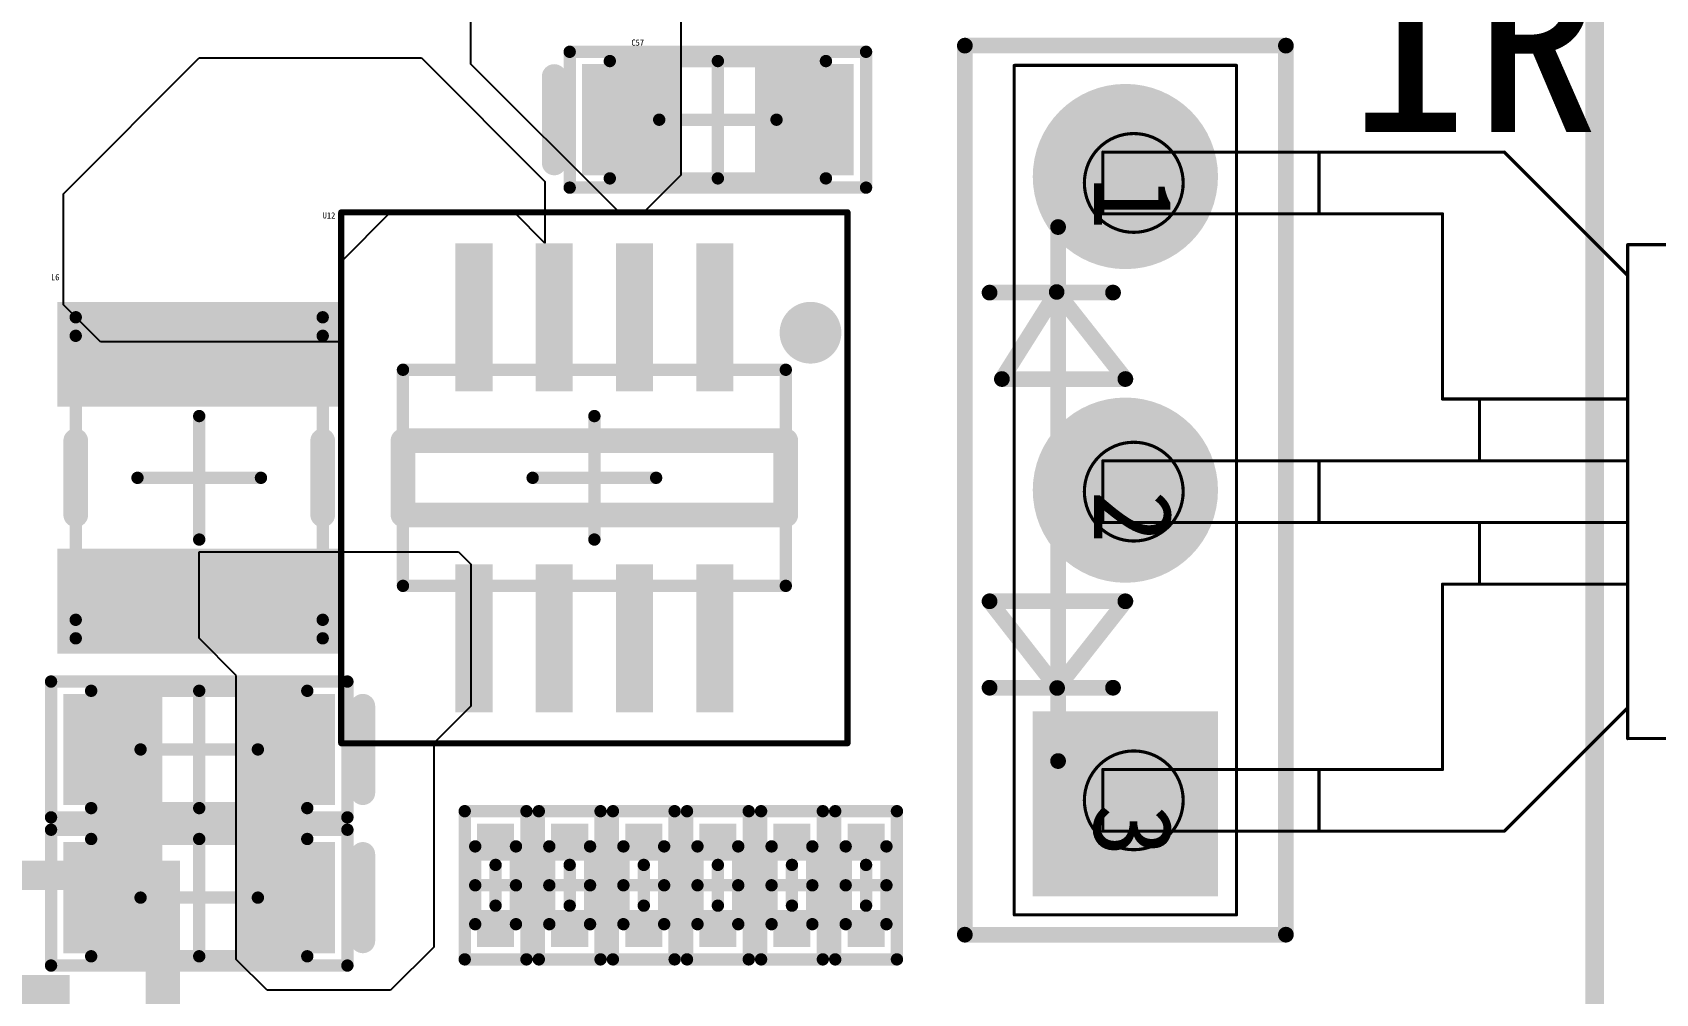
# Model space of a CAD drawing. Header units: millimetres. Extents: x 4 to 123, y 21 to 97.
# Drawn here: x 97.75 to 110.89, y 33.02 to 40.81 of the extents above; entities that cross this region are included whole.
import ezdxf

# ---------------------------------------------------------------- set-up
doc = ezdxf.new("R2010")
doc.units = ezdxf.units.MM
for name, color, linetype in [('KeepOutLayer', 6, 'Continuous'), ('Mechanical10', 56, 'Continuous'), ('Mechanical13', 56, 'Continuous'), ('Mechanical15', 56, 'Continuous'), ('MultiLayer', 9, 'Continuous'), ('TopLayer', 1, 'Continuous'), ('TopOverlay', 2, 'Continuous'), ('TopPaste', 8, 'Continuous')]:
    doc.layers.add(name, color=color, linetype=linetype)

msp = doc.modelspace()

# ---------------------------------------------------------------- linework, layer by layer
at = {"layer": 'KeepOutLayer', "const_width": 0.15}
msp.add_lwpolyline([(110.4, 28.4), (110.4, 78.6)], dxfattribs=at)
at = {"layer": 'Mechanical13'}
for points, const_width in [([(102.425, 40.575), (104.175, 40.575)], 0.1), ([(102.425, 39.625), (102.425, 40.575)], 0.1), ([(104.175, 39.625), (104.175, 40.575)], 0.1), ([(105.7, 40.54), (107.5, 40.54)], 0.0254), ([(105.7, 33.66), (105.7, 40.54)], 0.0254), ([(107.5, 33.66), (107.5, 40.54)], 0.0254), ([(102.425, 39.625), (104.175, 39.625)], 0.1), ([(98.1, 38.35), (100.1, 38.35)], 0.1), ([(98.1, 36.05), (98.1, 38.35)], 0.1), ([(100.1, 36.05), (100.1, 38.35)], 0.1), ([(100.75, 36.325), (100.75, 38.075)], 0.1), ([(100.75, 38.075), (103.85, 38.075)], 0.1), ([(103.85, 36.325), (103.85, 38.075)], 0.1), ([(100.75, 36.325), (103.85, 36.325)], 0.1), ([(98.1, 36.05), (100.1, 36.05)], 0.1), ([(98.225, 35.475), (99.975, 35.475)], 0.1), ([(98.225, 34.525), (98.225, 35.475)], 0.1), ([(99.975, 34.525), (99.975, 35.475)], 0.1), ([(98.225, 34.525), (99.975, 34.525)], 0.1), ([(98.225, 34.275), (99.975, 34.275)], 0.1), ([(98.225, 33.325), (98.225, 34.275)], 0.1), ([(99.975, 33.325), (99.975, 34.275)], 0.1), ([(101.335, 34.215), (101.665, 34.215)], 0.1), ([(101.335, 33.585), (101.335, 34.215)], 0.1), ([(101.665, 33.585), (101.665, 34.215)], 0.1), ([(101.935, 34.215), (102.265, 34.215)], 0.1), ([(101.935, 33.585), (101.935, 34.215)], 0.1), ([(102.265, 33.585), (102.265, 34.215)], 0.1), ([(102.535, 34.215), (102.865, 34.215)], 0.1), ([(102.535, 33.585), (102.535, 34.215)], 0.1), ([(102.865, 33.585), (102.865, 34.215)], 0.1), ([(103.135, 33.585), (103.135, 34.215)], 0.1), ([(103.135, 34.215), (103.465, 34.215)], 0.1), ([(103.465, 33.585), (103.465, 34.215)], 0.1), ([(103.735, 34.215), (104.065, 34.215)], 0.1), ([(103.735, 33.585), (103.735, 34.215)], 0.1), ([(104.065, 33.585), (104.065, 34.215)], 0.1), ([(104.335, 34.215), (104.665, 34.215)], 0.1), ([(104.335, 33.585), (104.335, 34.215)], 0.1), ([(104.665, 33.585), (104.665, 34.215)], 0.1), ([(105.7, 33.66), (107.5, 33.66)], 0.0254), ([(101.335, 33.585), (101.665, 33.585)], 0.1), ([(101.935, 33.585), (102.265, 33.585)], 0.1), ([(102.535, 33.585), (102.865, 33.585)], 0.1), ([(103.135, 33.585), (103.465, 33.585)], 0.1), ([(103.735, 33.585), (104.065, 33.585)], 0.1), ([(104.335, 33.585), (104.665, 33.585)], 0.1), ([(98.225, 33.325), (99.975, 33.325)], 0.1)]:
    msp.add_lwpolyline(points, dxfattribs=dict(at, const_width=const_width))
for points, const_width in [([(102.4, 40.575, 1), (102.45, 40.575, 1)], 0.05), ([(102.4, 40.575, 1), (102.45, 40.575, 1)], 0.05), ([(104.15, 40.575, 1), (104.2, 40.575, 1)], 0.05), ([(104.15, 40.575, 1), (104.2, 40.575, 1)], 0.05), ([(105.694, 40.54, 1), (105.706, 40.54, 1)], 0.0127), ([(105.694, 40.54, 1), (105.706, 40.54, 1)], 0.0127), ([(107.494, 40.54, 1), (107.506, 40.54, 1)], 0.0127), ([(107.494, 40.54, 1), (107.506, 40.54, 1)], 0.0127), ([(102.4, 39.625, 1), (102.45, 39.625, 1)], 0.05), ([(102.4, 39.625, 1), (102.45, 39.625, 1)], 0.05), ([(104.15, 39.625, 1), (104.2, 39.625, 1)], 0.05), ([(104.15, 39.625, 1), (104.2, 39.625, 1)], 0.05), ([(98.075, 38.35, 1), (98.125, 38.35, 1)], 0.05), ([(98.075, 38.35, 1), (98.125, 38.35, 1)], 0.05), ([(100.075, 38.35, 1), (100.125, 38.35, 1)], 0.05), ([(100.075, 38.35, 1), (100.125, 38.35, 1)], 0.05), ([(100.725, 38.075, 1), (100.775, 38.075, 1)], 0.05), ([(100.725, 38.075, 1), (100.775, 38.075, 1)], 0.05), ([(103.825, 38.075, 1), (103.875, 38.075, 1)], 0.05), ([(103.825, 38.075, 1), (103.875, 38.075, 1)], 0.05), ([(100.725, 36.325, 1), (100.775, 36.325, 1)], 0.05), ([(100.725, 36.325, 1), (100.775, 36.325, 1)], 0.05), ([(103.825, 36.325, 1), (103.875, 36.325, 1)], 0.05), ([(103.825, 36.325, 1), (103.875, 36.325, 1)], 0.05), ([(98.075, 36.05, 1), (98.125, 36.05, 1)], 0.05), ([(98.075, 36.05, 1), (98.125, 36.05, 1)], 0.05), ([(100.075, 36.05, 1), (100.125, 36.05, 1)], 0.05), ([(100.075, 36.05, 1), (100.125, 36.05, 1)], 0.05), ([(98.2, 35.475, 1), (98.25, 35.475, 1)], 0.05), ([(98.2, 35.475, 1), (98.25, 35.475, 1)], 0.05), ([(99.95, 35.475, 1), (100, 35.475, 1)], 0.05), ([(99.95, 35.475, 1), (100, 35.475, 1)], 0.05), ([(98.2, 34.525, 1), (98.25, 34.525, 1)], 0.05), ([(98.2, 34.525, 1), (98.25, 34.525, 1)], 0.05), ([(99.95, 34.525, 1), (100, 34.525, 1)], 0.05), ([(99.95, 34.525, 1), (100, 34.525, 1)], 0.05), ([(98.2, 34.275, 1), (98.25, 34.275, 1)], 0.05), ([(98.2, 34.275, 1), (98.25, 34.275, 1)], 0.05), ([(99.95, 34.275, 1), (100, 34.275, 1)], 0.05), ([(99.95, 34.275, 1), (100, 34.275, 1)], 0.05), ([(101.31, 34.215, 1), (101.36, 34.215, 1)], 0.05), ([(101.31, 34.215, 1), (101.36, 34.215, 1)], 0.05), ([(101.64, 34.215, 1), (101.69, 34.215, 1)], 0.05), ([(101.64, 34.215, 1), (101.69, 34.215, 1)], 0.05), ([(101.91, 34.215, 1), (101.96, 34.215, 1)], 0.05), ([(101.91, 34.215, 1), (101.96, 34.215, 1)], 0.05), ([(102.24, 34.215, 1), (102.29, 34.215, 1)], 0.05), ([(102.24, 34.215, 1), (102.29, 34.215, 1)], 0.05), ([(102.51, 34.215, 1), (102.56, 34.215, 1)], 0.05), ([(102.51, 34.215, 1), (102.56, 34.215, 1)], 0.05), ([(102.84, 34.215, 1), (102.89, 34.215, 1)], 0.05), ([(102.84, 34.215, 1), (102.89, 34.215, 1)], 0.05), ([(103.11, 34.215, 1), (103.16, 34.215, 1)], 0.05), ([(103.11, 34.215, 1), (103.16, 34.215, 1)], 0.05), ([(103.44, 34.215, 1), (103.49, 34.215, 1)], 0.05), ([(103.44, 34.215, 1), (103.49, 34.215, 1)], 0.05), ([(103.71, 34.215, 1), (103.76, 34.215, 1)], 0.05), ([(103.71, 34.215, 1), (103.76, 34.215, 1)], 0.05), ([(104.04, 34.215, 1), (104.09, 34.215, 1)], 0.05), ([(104.04, 34.215, 1), (104.09, 34.215, 1)], 0.05), ([(104.31, 34.215, 1), (104.36, 34.215, 1)], 0.05), ([(104.31, 34.215, 1), (104.36, 34.215, 1)], 0.05), ([(104.64, 34.215, 1), (104.69, 34.215, 1)], 0.05), ([(104.64, 34.215, 1), (104.69, 34.215, 1)], 0.05), ([(105.694, 33.66, 1), (105.706, 33.66, 1)], 0.0127), ([(105.694, 33.66, 1), (105.706, 33.66, 1)], 0.0127), ([(107.494, 33.66, 1), (107.506, 33.66, 1)], 0.0127), ([(107.494, 33.66, 1), (107.506, 33.66, 1)], 0.0127), ([(101.31, 33.585, 1), (101.36, 33.585, 1)], 0.05), ([(101.31, 33.585, 1), (101.36, 33.585, 1)], 0.05), ([(101.64, 33.585, 1), (101.69, 33.585, 1)], 0.05), ([(101.64, 33.585, 1), (101.69, 33.585, 1)], 0.05), ([(101.91, 33.585, 1), (101.96, 33.585, 1)], 0.05), ([(101.91, 33.585, 1), (101.96, 33.585, 1)], 0.05), ([(102.24, 33.585, 1), (102.29, 33.585, 1)], 0.05), ([(102.24, 33.585, 1), (102.29, 33.585, 1)], 0.05), ([(102.51, 33.585, 1), (102.56, 33.585, 1)], 0.05), ([(102.51, 33.585, 1), (102.56, 33.585, 1)], 0.05), ([(102.84, 33.585, 1), (102.89, 33.585, 1)], 0.05), ([(102.84, 33.585, 1), (102.89, 33.585, 1)], 0.05), ([(103.11, 33.585, 1), (103.16, 33.585, 1)], 0.05), ([(103.11, 33.585, 1), (103.16, 33.585, 1)], 0.05), ([(103.44, 33.585, 1), (103.49, 33.585, 1)], 0.05), ([(103.44, 33.585, 1), (103.49, 33.585, 1)], 0.05), ([(103.71, 33.585, 1), (103.76, 33.585, 1)], 0.05), ([(103.71, 33.585, 1), (103.76, 33.585, 1)], 0.05), ([(104.04, 33.585, 1), (104.09, 33.585, 1)], 0.05), ([(104.04, 33.585, 1), (104.09, 33.585, 1)], 0.05), ([(104.31, 33.585, 1), (104.36, 33.585, 1)], 0.05), ([(104.31, 33.585, 1), (104.36, 33.585, 1)], 0.05), ([(104.64, 33.585, 1), (104.69, 33.585, 1)], 0.05), ([(104.64, 33.585, 1), (104.69, 33.585, 1)], 0.05), ([(98.2, 33.325, 1), (98.25, 33.325, 1)], 0.05), ([(98.2, 33.325, 1), (98.25, 33.325, 1)], 0.05), ([(99.95, 33.325, 1), (100, 33.325, 1)], 0.05), ([(99.95, 33.325, 1), (100, 33.325, 1)], 0.05)]:
    msp.add_lwpolyline(points, format="xyb", close=True, dxfattribs=dict(at, const_width=const_width))
at = {"layer": 'Mechanical15'}
for points, const_width in [([(102.1, 40.65), (104.5, 40.65)], 0.1), ([(102.1, 39.55), (102.1, 40.65)], 0.1), ([(103.3, 39.625), (103.3, 40.575)], 0.1), ([(104.5, 39.55), (104.5, 40.65)], 0.1), ([(102.825, 40.1), (103.775, 40.1)], 0.1), ([(102.1, 39.55), (104.5, 39.55)], 0.1), ([(100.25, 35.05), (100.25, 39.35)], 0.05), ([(100.25, 39.35), (104.35, 39.35)], 0.05), ([(104.35, 35.05), (104.35, 39.35)], 0.05), ([(98.1, 38.5), (100.1, 38.5)], 0.1), ([(98.1, 35.9), (98.1, 38.5)], 0.1), ([(100.1, 35.9), (100.1, 38.5)], 0.1), ([(99.1, 36.7), (99.1, 37.7)], 0.1), ([(102.3, 36.7), (102.3, 37.7)], 0.1), ([(98.6, 37.2), (99.6, 37.2)], 0.1), ([(101.8, 37.2), (102.8, 37.2)], 0.1), ([(98.1, 35.9), (100.1, 35.9)], 0.1), ([(97.9, 35.55), (100.3, 35.55)], 0.1), ([(97.9, 34.45), (97.9, 35.55)], 0.1), ([(99.1, 34.525), (99.1, 35.475)], 0.1), ([(100.3, 34.45), (100.3, 35.55)], 0.1), ([(98.625, 35), (99.575, 35)], 0.1), ([(100.25, 35.05), (104.35, 35.05)], 0.05), ([(97.9, 34.45), (100.3, 34.45)], 0.1), ([(101.25, 34.5), (101.75, 34.5)], 0.1), ([(101.25, 33.3), (101.25, 34.5)], 0.1), ([(101.75, 33.3), (101.75, 34.5)], 0.1), ([(101.85, 34.5), (102.35, 34.5)], 0.1), ([(101.85, 33.3), (101.85, 34.5)], 0.1), ([(102.35, 33.3), (102.35, 34.5)], 0.1), ([(102.45, 34.5), (102.95, 34.5)], 0.1), ([(102.45, 33.3), (102.45, 34.5)], 0.1), ([(102.95, 33.3), (102.95, 34.5)], 0.1), ([(103.05, 33.3), (103.05, 34.5)], 0.1), ([(103.05, 34.5), (103.55, 34.5)], 0.1), ([(103.55, 33.3), (103.55, 34.5)], 0.1), ([(103.65, 34.5), (104.15, 34.5)], 0.1), ([(103.65, 33.3), (103.65, 34.5)], 0.1), ([(104.15, 33.3), (104.15, 34.5)], 0.1), ([(104.25, 34.5), (104.75, 34.5)], 0.1), ([(104.25, 33.3), (104.25, 34.5)], 0.1), ([(104.75, 33.3), (104.75, 34.5)], 0.1), ([(97.9, 34.35), (100.3, 34.35)], 0.1), ([(97.9, 33.25), (97.9, 34.35)], 0.1), ([(99.1, 33.325), (99.1, 34.275)], 0.1), ([(100.3, 33.25), (100.3, 34.35)], 0.1), ([(101.5, 33.735), (101.5, 34.065)], 0.1), ([(102.1, 33.735), (102.1, 34.065)], 0.1), ([(102.7, 33.735), (102.7, 34.065)], 0.1), ([(103.3, 33.735), (103.3, 34.065)], 0.1), ([(103.9, 33.735), (103.9, 34.065)], 0.1), ([(104.5, 33.735), (104.5, 34.065)], 0.1), ([(101.335, 33.9), (101.665, 33.9)], 0.1), ([(101.935, 33.9), (102.265, 33.9)], 0.1), ([(102.535, 33.9), (102.865, 33.9)], 0.1), ([(103.135, 33.9), (103.465, 33.9)], 0.1), ([(103.735, 33.9), (104.065, 33.9)], 0.1), ([(104.335, 33.9), (104.665, 33.9)], 0.1), ([(98.625, 33.8), (99.575, 33.8)], 0.1), ([(97.9, 33.25), (100.3, 33.25)], 0.1), ([(101.25, 33.3), (101.75, 33.3)], 0.1), ([(101.85, 33.3), (102.35, 33.3)], 0.1), ([(102.45, 33.3), (102.95, 33.3)], 0.1), ([(103.05, 33.3), (103.55, 33.3)], 0.1), ([(103.65, 33.3), (104.15, 33.3)], 0.1), ([(104.25, 33.3), (104.75, 33.3)], 0.1)]:
    msp.add_lwpolyline(points, dxfattribs=dict(at, const_width=const_width))
for points, const_width in [([(102.075, 40.65, 1), (102.125, 40.65, 1)], 0.05), ([(102.075, 40.65, 1), (102.125, 40.65, 1)], 0.05), ([(103.275, 40.575, 1), (103.325, 40.575, 1)], 0.05), ([(104.475, 40.65, 1), (104.525, 40.65, 1)], 0.05), ([(104.475, 40.65, 1), (104.525, 40.65, 1)], 0.05), ([(102.8, 40.1, 1), (102.85, 40.1, 1)], 0.05), ([(103.75, 40.1, 1), (103.8, 40.1, 1)], 0.05), ([(102.075, 39.55, 1), (102.125, 39.55, 1)], 0.05), ([(102.075, 39.55, 1), (102.125, 39.55, 1)], 0.05), ([(103.275, 39.625, 1), (103.325, 39.625, 1)], 0.05), ([(104.475, 39.55, 1), (104.525, 39.55, 1)], 0.05), ([(104.475, 39.55, 1), (104.525, 39.55, 1)], 0.05), ([(100.238, 39.35, 1), (100.262, 39.35, 1)], 0.025), ([(100.238, 39.35, 1), (100.262, 39.35, 1)], 0.025), ([(104.338, 39.35, 1), (104.362, 39.35, 1)], 0.025), ([(104.338, 39.35, 1), (104.362, 39.35, 1)], 0.025), ([(98.075, 38.5, 1), (98.125, 38.5, 1)], 0.05), ([(98.075, 38.5, 1), (98.125, 38.5, 1)], 0.05), ([(100.075, 38.5, 1), (100.125, 38.5, 1)], 0.05), ([(100.075, 38.5, 1), (100.125, 38.5, 1)], 0.05), ([(99.075, 37.7, 1), (99.125, 37.7, 1)], 0.05), ([(102.275, 37.7, 1), (102.325, 37.7, 1)], 0.05), ([(98.575, 37.2, 1), (98.625, 37.2, 1)], 0.05), ([(99.575, 37.2, 1), (99.625, 37.2, 1)], 0.05), ([(101.775, 37.2, 1), (101.825, 37.2, 1)], 0.05), ([(102.775, 37.2, 1), (102.825, 37.2, 1)], 0.05), ([(99.075, 36.7, 1), (99.125, 36.7, 1)], 0.05), ([(102.275, 36.7, 1), (102.325, 36.7, 1)], 0.05), ([(98.075, 35.9, 1), (98.125, 35.9, 1)], 0.05), ([(98.075, 35.9, 1), (98.125, 35.9, 1)], 0.05), ([(100.075, 35.9, 1), (100.125, 35.9, 1)], 0.05), ([(100.075, 35.9, 1), (100.125, 35.9, 1)], 0.05), ([(97.875, 35.55, 1), (97.925, 35.55, 1)], 0.05), ([(97.875, 35.55, 1), (97.925, 35.55, 1)], 0.05), ([(99.075, 35.475, 1), (99.125, 35.475, 1)], 0.05), ([(100.275, 35.55, 1), (100.325, 35.55, 1)], 0.05), ([(100.275, 35.55, 1), (100.325, 35.55, 1)], 0.05), ([(98.6, 35, 1), (98.65, 35, 1)], 0.05), ([(99.55, 35, 1), (99.6, 35, 1)], 0.05), ([(100.238, 35.05, 1), (100.262, 35.05, 1)], 0.025), ([(100.238, 35.05, 1), (100.262, 35.05, 1)], 0.025), ([(104.338, 35.05, 1), (104.362, 35.05, 1)], 0.025), ([(104.338, 35.05, 1), (104.362, 35.05, 1)], 0.025), ([(99.075, 34.525, 1), (99.125, 34.525, 1)], 0.05), ([(97.875, 34.45, 1), (97.925, 34.45, 1)], 0.05), ([(97.875, 34.45, 1), (97.925, 34.45, 1)], 0.05), ([(100.275, 34.45, 1), (100.325, 34.45, 1)], 0.05), ([(100.275, 34.45, 1), (100.325, 34.45, 1)], 0.05), ([(101.225, 34.5, 1), (101.275, 34.5, 1)], 0.05), ([(101.225, 34.5, 1), (101.275, 34.5, 1)], 0.05), ([(101.725, 34.5, 1), (101.775, 34.5, 1)], 0.05), ([(101.725, 34.5, 1), (101.775, 34.5, 1)], 0.05), ([(101.825, 34.5, 1), (101.875, 34.5, 1)], 0.05), ([(101.825, 34.5, 1), (101.875, 34.5, 1)], 0.05), ([(102.325, 34.5, 1), (102.375, 34.5, 1)], 0.05), ([(102.325, 34.5, 1), (102.375, 34.5, 1)], 0.05), ([(102.425, 34.5, 1), (102.475, 34.5, 1)], 0.05), ([(102.425, 34.5, 1), (102.475, 34.5, 1)], 0.05), ([(102.925, 34.5, 1), (102.975, 34.5, 1)], 0.05), ([(102.925, 34.5, 1), (102.975, 34.5, 1)], 0.05), ([(103.025, 34.5, 1), (103.075, 34.5, 1)], 0.05), ([(103.025, 34.5, 1), (103.075, 34.5, 1)], 0.05), ([(103.525, 34.5, 1), (103.575, 34.5, 1)], 0.05), ([(103.525, 34.5, 1), (103.575, 34.5, 1)], 0.05), ([(103.625, 34.5, 1), (103.675, 34.5, 1)], 0.05), ([(103.625, 34.5, 1), (103.675, 34.5, 1)], 0.05), ([(104.125, 34.5, 1), (104.175, 34.5, 1)], 0.05), ([(104.125, 34.5, 1), (104.175, 34.5, 1)], 0.05), ([(104.225, 34.5, 1), (104.275, 34.5, 1)], 0.05), ([(104.225, 34.5, 1), (104.275, 34.5, 1)], 0.05), ([(104.725, 34.5, 1), (104.775, 34.5, 1)], 0.05), ([(104.725, 34.5, 1), (104.775, 34.5, 1)], 0.05), ([(97.875, 34.35, 1), (97.925, 34.35, 1)], 0.05), ([(97.875, 34.35, 1), (97.925, 34.35, 1)], 0.05), ([(99.075, 34.275, 1), (99.125, 34.275, 1)], 0.05), ([(100.275, 34.35, 1), (100.325, 34.35, 1)], 0.05), ([(100.275, 34.35, 1), (100.325, 34.35, 1)], 0.05), ([(101.475, 34.065, 1), (101.525, 34.065, 1)], 0.05), ([(102.075, 34.065, 1), (102.125, 34.065, 1)], 0.05), ([(102.675, 34.065, 1), (102.725, 34.065, 1)], 0.05), ([(103.275, 34.065, 1), (103.325, 34.065, 1)], 0.05), ([(103.875, 34.065, 1), (103.925, 34.065, 1)], 0.05), ([(104.475, 34.065, 1), (104.525, 34.065, 1)], 0.05), ([(101.31, 33.9, 1), (101.36, 33.9, 1)], 0.05), ([(101.64, 33.9, 1), (101.69, 33.9, 1)], 0.05), ([(101.91, 33.9, 1), (101.96, 33.9, 1)], 0.05), ([(102.24, 33.9, 1), (102.29, 33.9, 1)], 0.05), ([(102.51, 33.9, 1), (102.56, 33.9, 1)], 0.05), ([(102.84, 33.9, 1), (102.89, 33.9, 1)], 0.05), ([(103.11, 33.9, 1), (103.16, 33.9, 1)], 0.05), ([(103.44, 33.9, 1), (103.49, 33.9, 1)], 0.05), ([(103.71, 33.9, 1), (103.76, 33.9, 1)], 0.05), ([(104.04, 33.9, 1), (104.09, 33.9, 1)], 0.05), ([(104.31, 33.9, 1), (104.36, 33.9, 1)], 0.05), ([(104.64, 33.9, 1), (104.69, 33.9, 1)], 0.05), ([(98.6, 33.8, 1), (98.65, 33.8, 1)], 0.05), ([(99.55, 33.8, 1), (99.6, 33.8, 1)], 0.05), ([(101.475, 33.735, 1), (101.525, 33.735, 1)], 0.05), ([(102.075, 33.735, 1), (102.125, 33.735, 1)], 0.05), ([(102.675, 33.735, 1), (102.725, 33.735, 1)], 0.05), ([(103.275, 33.735, 1), (103.325, 33.735, 1)], 0.05), ([(103.875, 33.735, 1), (103.925, 33.735, 1)], 0.05), ([(104.475, 33.735, 1), (104.525, 33.735, 1)], 0.05), ([(97.875, 33.25, 1), (97.925, 33.25, 1)], 0.05), ([(97.875, 33.25, 1), (97.925, 33.25, 1)], 0.05), ([(99.075, 33.325, 1), (99.125, 33.325, 1)], 0.05), ([(100.275, 33.25, 1), (100.325, 33.25, 1)], 0.05), ([(100.275, 33.25, 1), (100.325, 33.25, 1)], 0.05), ([(101.225, 33.3, 1), (101.275, 33.3, 1)], 0.05), ([(101.225, 33.3, 1), (101.275, 33.3, 1)], 0.05), ([(101.725, 33.3, 1), (101.775, 33.3, 1)], 0.05), ([(101.725, 33.3, 1), (101.775, 33.3, 1)], 0.05), ([(101.825, 33.3, 1), (101.875, 33.3, 1)], 0.05), ([(101.825, 33.3, 1), (101.875, 33.3, 1)], 0.05), ([(102.325, 33.3, 1), (102.375, 33.3, 1)], 0.05), ([(102.325, 33.3, 1), (102.375, 33.3, 1)], 0.05), ([(102.425, 33.3, 1), (102.475, 33.3, 1)], 0.05), ([(102.425, 33.3, 1), (102.475, 33.3, 1)], 0.05), ([(102.925, 33.3, 1), (102.975, 33.3, 1)], 0.05), ([(102.925, 33.3, 1), (102.975, 33.3, 1)], 0.05), ([(103.025, 33.3, 1), (103.075, 33.3, 1)], 0.05), ([(103.025, 33.3, 1), (103.075, 33.3, 1)], 0.05), ([(103.525, 33.3, 1), (103.575, 33.3, 1)], 0.05), ([(103.525, 33.3, 1), (103.575, 33.3, 1)], 0.05), ([(103.625, 33.3, 1), (103.675, 33.3, 1)], 0.05), ([(103.625, 33.3, 1), (103.675, 33.3, 1)], 0.05), ([(104.125, 33.3, 1), (104.175, 33.3, 1)], 0.05), ([(104.125, 33.3, 1), (104.175, 33.3, 1)], 0.05), ([(104.225, 33.3, 1), (104.275, 33.3, 1)], 0.05), ([(104.225, 33.3, 1), (104.275, 33.3, 1)], 0.05), ([(104.725, 33.3, 1), (104.775, 33.3, 1)], 0.05), ([(104.725, 33.3, 1), (104.775, 33.3, 1)], 0.05)]:
    msp.add_lwpolyline(points, format="xyb", close=True, dxfattribs=dict(at, const_width=const_width))
at = {"layer": 'MultiLayer', "const_width": 0.75}
for points in [[(106.225, 39.64, 1), (106.975, 39.64, 1)], [(106.225, 37.1, 1), (106.975, 37.1, 1)]]:
    msp.add_lwpolyline(points, format="xyb", close=True, dxfattribs=at)
at = {"layer": 'MultiLayer'}
msp.add_solid([(105.85, 33.81), (107.35, 33.81), (105.85, 35.31), (107.35, 35.31)], dxfattribs=at)
at = {"layer": 'TopLayer'}
for p, q in [((103, 41.4), (103, 39.65)), ((101.3, 40.55), (101.3, 41.2)), ((98, 39.5), (99.1, 40.6)), ((99.1, 40.6), (100.9, 40.6)), ((100.9, 40.6), (101.9, 39.6)), ((102.5, 39.35), (101.3, 40.55)), ((101.9, 39.6), (101.9, 39.1)), ((103, 39.65), (102.7, 39.35)), ((98, 38.6), (98, 39.5)), ((100.65, 39.35), (100.25, 38.95)), ((101.65, 39.35), (100.65, 39.35)), ((101.9, 39.1), (101.65, 39.35)), ((102.7, 39.35), (102.5, 39.35)), ((100.25, 38.95), (100.25, 38.3)), ((98.3, 38.3), (98, 38.6)), ((100.25, 38.3), (98.3, 38.3)), ((99.1, 36.6), (101.2, 36.6)), ((99.1, 35.9), (99.1, 36.6)), ((101.2, 36.6), (101.3, 36.5)), ((101.3, 36.5), (101.3, 35.35)), ((99.4, 35.6), (99.1, 35.9)), ((99.1, 35.9), (99.1, 35.9)), ((99.4, 33.3), (99.4, 35.6)), ((101.3, 35.35), (101, 35.05)), ((101, 35.05), (101, 33.4)), ((101, 33.4), (100.65, 33.05)), ((99.65, 33.05), (99.4, 33.3)), ((100.65, 33.05), (99.65, 33.05))]:
    msp.add_line(p, q, dxfattribs=at)
at = {"layer": 'TopLayer', "const_width": 0.75}
for points in [[(106.225, 39.64, 1), (106.975, 39.64, 1)], [(106.225, 37.1, 1), (106.975, 37.1, 1)]]:
    msp.add_lwpolyline(points, format="xyb", close=True, dxfattribs=at)
at = {"layer": 'TopLayer'}
for points in [[(103, 39.65), (103, 40.55), (102.2, 39.65), (102.2, 40.55)], [(104.4, 39.65), (104.4, 40.55), (103.6, 39.65), (103.6, 40.55)], [(101.175, 37.9), (101.475, 37.9), (101.175, 39.1), (101.475, 39.1)], [(101.825, 37.9), (102.125, 37.9), (101.825, 39.1), (102.125, 39.1)], [(102.475, 37.9), (102.775, 37.9), (102.475, 39.1), (102.775, 39.1)], [(103.125, 37.9), (103.425, 37.9), (103.125, 39.1), (103.425, 39.1)], [(97.95, 37.775), (100.25, 37.775), (97.95, 38.625), (100.25, 38.625)], [(97.95, 35.775), (100.25, 35.775), (97.95, 36.625), (100.25, 36.625)], [(101.175, 35.3), (101.475, 35.3), (101.175, 36.5), (101.475, 36.5)], [(101.825, 35.3), (102.125, 35.3), (101.825, 36.5), (102.125, 36.5)], [(102.475, 35.3), (102.775, 35.3), (102.475, 36.5), (102.775, 36.5)], [(103.125, 35.3), (103.425, 35.3), (103.125, 36.5), (103.425, 36.5)], [(98, 35.45), (98, 34.55), (98.8, 35.45), (98.8, 34.55)], [(99.4, 35.45), (99.4, 34.55), (100.2, 35.45), (100.2, 34.55)], [(105.85, 33.81), (107.35, 33.81), (105.85, 35.31), (107.35, 35.31)], [(101.35, 34.1), (101.65, 34.1), (101.35, 34.4), (101.65, 34.4)], [(101.95, 34.1), (102.25, 34.1), (101.95, 34.4), (102.25, 34.4)], [(102.55, 34.1), (102.85, 34.1), (102.55, 34.4), (102.85, 34.4)], [(103.15, 34.1), (103.45, 34.1), (103.15, 34.4), (103.45, 34.4)], [(103.75, 34.1), (104.05, 34.1), (103.75, 34.4), (104.05, 34.4)], [(104.35, 34.1), (104.65, 34.1), (104.35, 34.4), (104.65, 34.4)], [(98, 34.25), (98, 33.35), (98.8, 34.25), (98.8, 33.35)], [(99.4, 34.25), (99.4, 33.35), (100.2, 34.25), (100.2, 33.35)], [(101.35, 33.4), (101.65, 33.4), (101.35, 33.7), (101.65, 33.7)], [(101.95, 33.4), (102.25, 33.4), (101.95, 33.7), (102.25, 33.7)], [(102.55, 33.4), (102.85, 33.4), (102.55, 33.7), (102.85, 33.7)], [(103.15, 33.4), (103.45, 33.4), (103.15, 33.7), (103.45, 33.7)], [(103.75, 33.4), (104.05, 33.4), (103.75, 33.7), (104.05, 33.7)], [(104.35, 33.4), (104.65, 33.4), (104.35, 33.7), (104.65, 33.7)]]:
    msp.add_solid(points, dxfattribs=at)
at = {"layer": 'TopOverlay'}
for points, const_width in [([(105.3, 33.5), (105.3, 40.7)], 0.127), ([(105.3, 40.7), (107.9, 40.7)], 0.127), ([(107.9, 33.5), (107.9, 40.7)], 0.127), ([(101.975, 39.75), (101.975, 40.45)], 0.2), ([(106.418, 39.838), (109.668, 39.838)], 0.0254), ([(106.418, 39.338), (106.418, 39.838)], 0.0254), ([(108.168, 39.338), (108.168, 39.838)], 0.0254), ([(109.668, 39.838), (110.668, 38.838)], 0.0254), ([(106.418, 39.338), (109.168, 39.338)], 0.0254), ([(109.168, 37.838), (109.168, 39.338)], 0.0254), ([(106.055, 34.906), (106.055, 39.231)], 0.127), ([(110.668, 39.088), (111.668, 39.088)], 0.0254), ([(110.668, 35.088), (110.668, 39.088)], 0.0254), ([(105.5, 38.7), (106.5, 38.7)], 0.127), ([(105.6, 38), (106.044, 38.705)], 0.127), ([(106.044, 38.705), (106.6, 38)], 0.127), ([(105.6, 38), (106.6, 38)], 0.127), ([(109.168, 37.838), (110.668, 37.838)], 0.0254), ([(109.468, 37.338), (109.468, 37.838)], 0.0254), ([(98.1, 36.9), (98.1, 37.5)], 0.2), ([(100.1, 36.9), (100.1, 37.5)], 0.2), ([(100.75, 37.5), (103.85, 37.5)], 0.2), ([(100.75, 36.9), (100.75, 37.5)], 0.2), ([(103.85, 36.9), (103.85, 37.5)], 0.2), ([(106.418, 37.338), (110.668, 37.338)], 0.0254), ([(106.418, 36.838), (106.418, 37.338)], 0.0254), ([(108.168, 36.838), (108.168, 37.338)], 0.0254), ([(100.75, 36.9), (103.85, 36.9)], 0.2), ([(106.418, 36.838), (110.668, 36.838)], 0.0254), ([(109.468, 36.338), (109.468, 36.838)], 0.0254), ([(109.168, 36.338), (110.668, 36.338)], 0.0254), ([(109.168, 34.838), (109.168, 36.338)], 0.0254), ([(105.5, 36.2), (106.047, 35.498)], 0.127), ([(105.5, 36.2), (106.6, 36.2)], 0.127), ([(106.047, 35.498), (106.6, 36.2)], 0.127), ([(105.5, 35.5), (106.5, 35.5)], 0.127), ([(100.425, 34.65), (100.425, 35.35)], 0.2), ([(109.668, 34.338), (110.668, 35.338)], 0.0254), ([(110.668, 35.088), (111.668, 35.088)], 0.0254), ([(106.418, 34.838), (109.168, 34.838)], 0.0254), ([(106.418, 34.338), (106.418, 34.838)], 0.0254), ([(108.168, 34.338), (108.168, 34.838)], 0.0254), ([(106.418, 34.338), (109.668, 34.338)], 0.0254), ([(100.425, 33.45), (100.425, 34.15)], 0.2), ([(105.3, 33.5), (107.9, 33.5)], 0.127)]:
    msp.add_lwpolyline(points, dxfattribs=dict(at, const_width=const_width))
for points, const_width in [([(105.268, 40.7, 1), (105.332, 40.7, 1)], 0.0635), ([(105.268, 40.7, 1), (105.332, 40.7, 1)], 0.0635), ([(107.868, 40.7, 1), (107.932, 40.7, 1)], 0.0635), ([(107.868, 40.7, 1), (107.932, 40.7, 1)], 0.0635), ([(101.925, 40.45, 1), (102.025, 40.45, 1)], 0.1), ([(107.068, 39.588, 1), (106.268, 39.588, 1)], 0.0254), ([(107.068, 39.588, 1), (106.268, 39.588, 1)], 0.0254), ([(101.925, 39.75, 1), (102.025, 39.75, 1)], 0.1), ([(106.411, 39.838, 1), (106.424, 39.838, 1)], 0.0127), ([(106.411, 39.838, 1), (106.424, 39.838, 1)], 0.0127), ([(108.161, 39.838, 1), (108.174, 39.838, 1)], 0.0127), ([(109.661, 39.838, 1), (109.674, 39.838, 1)], 0.0127), ([(109.661, 39.838, 1), (109.674, 39.838, 1)], 0.0127), ([(106.261, 39.588, 1), (106.274, 39.588, 1)], 0.0127), ([(106.261, 39.588, 1), (106.274, 39.588, 1)], 0.0127), ([(107.061, 39.588, 1), (107.074, 39.588, 1)], 0.0127), ([(107.061, 39.588, 1), (107.074, 39.588, 1)], 0.0127), ([(106.411, 39.338, 1), (106.424, 39.338, 1)], 0.0127), ([(106.411, 39.338, 1), (106.424, 39.338, 1)], 0.0127), ([(108.161, 39.338, 1), (108.174, 39.338, 1)], 0.0127), ([(109.161, 39.338, 1), (109.174, 39.338, 1)], 0.0127), ([(109.161, 39.338, 1), (109.174, 39.338, 1)], 0.0127), ([(106.023, 39.231, 1), (106.087, 39.231, 1)], 0.0635), ([(110.661, 39.088, 1), (110.674, 39.088, 1)], 0.0127), ([(110.661, 39.088, 1), (110.674, 39.088, 1)], 0.0127), ([(110.661, 38.838, 1), (110.674, 38.838, 1)], 0.0127), ([(105.468, 38.7, 1), (105.532, 38.7, 1)], 0.0635), ([(106.012, 38.705, 1), (106.075, 38.705, 1)], 0.0635), ([(106.012, 38.705, 1), (106.075, 38.705, 1)], 0.0635), ([(106.468, 38.7, 1), (106.532, 38.7, 1)], 0.0635), ([(104.175, 38.375, 1), (103.925, 38.375, 1)], 0.25), ([(103.862, 38.375, 1), (103.987, 38.375, 1)], 0.125), ([(104.113, 38.375, 1), (104.238, 38.375, 1)], 0.125), ([(105.568, 38, 1), (105.632, 38, 1)], 0.0635), ([(105.568, 38, 1), (105.632, 38, 1)], 0.0635), ([(106.568, 38, 1), (106.632, 38, 1)], 0.0635), ([(106.568, 38, 1), (106.632, 38, 1)], 0.0635), ([(109.161, 37.838, 1), (109.174, 37.838, 1)], 0.0127), ([(109.161, 37.838, 1), (109.174, 37.838, 1)], 0.0127), ([(109.461, 37.838, 1), (109.474, 37.838, 1)], 0.0127), ([(110.661, 37.838, 1), (110.674, 37.838, 1)], 0.0127), ([(98.05, 37.5, 1), (98.15, 37.5, 1)], 0.1), ([(100.05, 37.5, 1), (100.15, 37.5, 1)], 0.1), ([(100.7, 37.5, 1), (100.8, 37.5, 1)], 0.1), ([(100.7, 37.5, 1), (100.8, 37.5, 1)], 0.1), ([(103.8, 37.5, 1), (103.9, 37.5, 1)], 0.1), ([(103.8, 37.5, 1), (103.9, 37.5, 1)], 0.1), ([(107.068, 37.088, 1), (106.268, 37.088, 1)], 0.0254), ([(107.068, 37.088, 1), (106.268, 37.088, 1)], 0.0254), ([(106.411, 37.338, 1), (106.424, 37.338, 1)], 0.0127), ([(106.411, 37.338, 1), (106.424, 37.338, 1)], 0.0127), ([(108.161, 37.338, 1), (108.174, 37.338, 1)], 0.0127), ([(109.461, 37.338, 1), (109.474, 37.338, 1)], 0.0127), ([(110.661, 37.338, 1), (110.674, 37.338, 1)], 0.0127), ([(106.261, 37.088, 1), (106.274, 37.088, 1)], 0.0127), ([(106.261, 37.088, 1), (106.274, 37.088, 1)], 0.0127), ([(107.061, 37.088, 1), (107.074, 37.088, 1)], 0.0127), ([(107.061, 37.088, 1), (107.074, 37.088, 1)], 0.0127), ([(98.05, 36.9, 1), (98.15, 36.9, 1)], 0.1), ([(100.05, 36.9, 1), (100.15, 36.9, 1)], 0.1), ([(100.7, 36.9, 1), (100.8, 36.9, 1)], 0.1), ([(100.7, 36.9, 1), (100.8, 36.9, 1)], 0.1), ([(103.8, 36.9, 1), (103.9, 36.9, 1)], 0.1), ([(103.8, 36.9, 1), (103.9, 36.9, 1)], 0.1), ([(106.411, 36.838, 1), (106.424, 36.838, 1)], 0.0127), ([(106.411, 36.838, 1), (106.424, 36.838, 1)], 0.0127), ([(108.161, 36.838, 1), (108.174, 36.838, 1)], 0.0127), ([(109.461, 36.838, 1), (109.474, 36.838, 1)], 0.0127), ([(110.661, 36.838, 1), (110.674, 36.838, 1)], 0.0127), ([(109.161, 36.338, 1), (109.174, 36.338, 1)], 0.0127), ([(109.161, 36.338, 1), (109.174, 36.338, 1)], 0.0127), ([(109.461, 36.338, 1), (109.474, 36.338, 1)], 0.0127), ([(110.661, 36.338, 1), (110.674, 36.338, 1)], 0.0127), ([(105.468, 36.2, 1), (105.532, 36.2, 1)], 0.0635), ([(105.468, 36.2, 1), (105.532, 36.2, 1)], 0.0635), ([(106.568, 36.2, 1), (106.632, 36.2, 1)], 0.0635), ([(106.568, 36.2, 1), (106.632, 36.2, 1)], 0.0635), ([(105.468, 35.5, 1), (105.532, 35.5, 1)], 0.0635), ([(106.016, 35.498, 1), (106.079, 35.498, 1)], 0.0635), ([(106.016, 35.498, 1), (106.079, 35.498, 1)], 0.0635), ([(106.468, 35.5, 1), (106.532, 35.5, 1)], 0.0635), ([(100.375, 35.35, 1), (100.475, 35.35, 1)], 0.1), ([(110.661, 35.338, 1), (110.674, 35.338, 1)], 0.0127), ([(110.661, 35.088, 1), (110.674, 35.088, 1)], 0.0127), ([(110.661, 35.088, 1), (110.674, 35.088, 1)], 0.0127), ([(106.023, 34.906, 1), (106.087, 34.906, 1)], 0.0635), ([(107.068, 34.588, 1), (106.268, 34.588, 1)], 0.0254), ([(107.068, 34.588, 1), (106.268, 34.588, 1)], 0.0254), ([(106.411, 34.838, 1), (106.424, 34.838, 1)], 0.0127), ([(106.411, 34.838, 1), (106.424, 34.838, 1)], 0.0127), ([(108.161, 34.838, 1), (108.174, 34.838, 1)], 0.0127), ([(109.161, 34.838, 1), (109.174, 34.838, 1)], 0.0127), ([(109.161, 34.838, 1), (109.174, 34.838, 1)], 0.0127), ([(100.375, 34.65, 1), (100.475, 34.65, 1)], 0.1), ([(106.261, 34.588, 1), (106.274, 34.588, 1)], 0.0127), ([(106.261, 34.588, 1), (106.274, 34.588, 1)], 0.0127), ([(107.061, 34.588, 1), (107.074, 34.588, 1)], 0.0127), ([(107.061, 34.588, 1), (107.074, 34.588, 1)], 0.0127), ([(106.411, 34.338, 1), (106.424, 34.338, 1)], 0.0127), ([(106.411, 34.338, 1), (106.424, 34.338, 1)], 0.0127), ([(108.161, 34.338, 1), (108.174, 34.338, 1)], 0.0127), ([(109.661, 34.338, 1), (109.674, 34.338, 1)], 0.0127), ([(109.661, 34.338, 1), (109.674, 34.338, 1)], 0.0127), ([(100.375, 34.15, 1), (100.475, 34.15, 1)], 0.1), ([(100.375, 33.45, 1), (100.475, 33.45, 1)], 0.1), ([(105.268, 33.5, 1), (105.332, 33.5, 1)], 0.0635), ([(105.268, 33.5, 1), (105.332, 33.5, 1)], 0.0635), ([(107.868, 33.5, 1), (107.932, 33.5, 1)], 0.0635), ([(107.868, 33.5, 1), (107.932, 33.5, 1)], 0.0635)]:
    msp.add_lwpolyline(points, format="xyb", close=True, dxfattribs=dict(at, const_width=const_width))
at = {"layer": 'TopPaste'}
for points in [[(103, 39.65), (103, 40.55), (102.2, 39.65), (102.2, 40.55)], [(104.4, 39.65), (104.4, 40.55), (103.6, 39.65), (103.6, 40.55)], [(101.175, 37.9), (101.475, 37.9), (101.175, 39.1), (101.475, 39.1)], [(101.825, 37.9), (102.125, 37.9), (101.825, 39.1), (102.125, 39.1)], [(102.475, 37.9), (102.775, 37.9), (102.475, 39.1), (102.775, 39.1)], [(103.125, 37.9), (103.425, 37.9), (103.125, 39.1), (103.425, 39.1)], [(97.95, 37.775), (100.25, 37.775), (97.95, 38.625), (100.25, 38.625)], [(97.95, 35.775), (100.25, 35.775), (97.95, 36.625), (100.25, 36.625)], [(101.175, 35.3), (101.475, 35.3), (101.175, 36.5), (101.475, 36.5)], [(101.825, 35.3), (102.125, 35.3), (101.825, 36.5), (102.125, 36.5)], [(102.475, 35.3), (102.775, 35.3), (102.475, 36.5), (102.775, 36.5)], [(103.125, 35.3), (103.425, 35.3), (103.125, 36.5), (103.425, 36.5)], [(98, 35.45), (98, 34.55), (98.8, 35.45), (98.8, 34.55)], [(99.4, 35.45), (99.4, 34.55), (100.2, 35.45), (100.2, 34.55)], [(101.35, 34.1), (101.65, 34.1), (101.35, 34.4), (101.65, 34.4)], [(101.95, 34.1), (102.25, 34.1), (101.95, 34.4), (102.25, 34.4)], [(102.55, 34.1), (102.85, 34.1), (102.55, 34.4), (102.85, 34.4)], [(103.15, 34.1), (103.45, 34.1), (103.15, 34.4), (103.45, 34.4)], [(103.75, 34.1), (104.05, 34.1), (103.75, 34.4), (104.05, 34.4)], [(104.35, 34.1), (104.65, 34.1), (104.35, 34.4), (104.65, 34.4)], [(98, 34.25), (98, 33.35), (98.8, 34.25), (98.8, 33.35)], [(99.4, 34.25), (99.4, 33.35), (100.2, 34.25), (100.2, 33.35)], [(101.35, 33.4), (101.65, 33.4), (101.35, 33.7), (101.65, 33.7)], [(101.95, 33.4), (102.25, 33.4), (101.95, 33.7), (102.25, 33.7)], [(102.55, 33.4), (102.85, 33.4), (102.55, 33.7), (102.85, 33.7)], [(103.15, 33.4), (103.45, 33.4), (103.15, 33.7), (103.45, 33.7)], [(103.75, 33.4), (104.05, 33.4), (103.75, 33.7), (104.05, 33.7)], [(104.35, 33.4), (104.65, 33.4), (104.35, 33.7), (104.65, 33.7)]]:
    msp.add_solid(points, dxfattribs=at)

# ---------------------------------------------------------------- texts
at = {"layer": 'Mechanical10'}
for s, p in [('1', (106.346, 39.64)), ('2', (106.346, 37.1)), ('3', (106.346, 34.56))]:
    msp.add_text(s, height=0.635, rotation=270, dxfattribs=at).set_placement(p)
at = {"layer": 'TopOverlay'}
for s, height, p in [('IR', 1.5, (108.4, 40)), ('HARDKERNEL', 2.2, (84.9, 31.9))]:
    msp.add_text(s, height=height, rotation=360, dxfattribs=at).set_placement(p)
for s, p in [('C57', (102.6, 40.7)), ('U12', (100.1, 39.3)), ('L6', (97.9, 38.8))]:
    msp.add_text(s, height=0.05, dxfattribs=at).set_placement(p)

doc.saveas('drawing.dxf')
